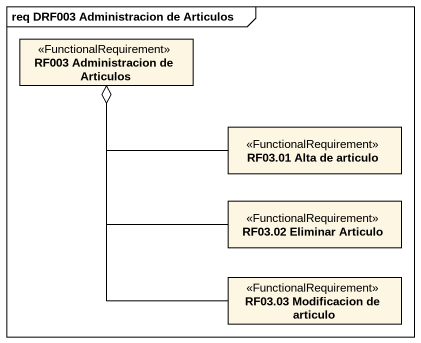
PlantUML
@startuml
mainframe req DRF003 Administracion de Articulos
hide circle
hide empty members
class "RF003 Administracion de Articulos" as RF003_Administracion_de <<FunctionalRequirement>>
class "RF03.01 Alta de articulo" as RF03_01_Alta_de_articulo <<FunctionalRequirement>>
class "RF03.02 Eliminar Articulo" as RF03_02_Eliminar_Articulo <<FunctionalRequirement>>
class "RF03.03 Modificacion de articulo" as RF03_03_Modificacion_de <<FunctionalRequirement>>
RF03_01_Alta_de_articulo -left-o RF003_Administracion_de
RF03_02_Eliminar_Articulo -up-o RF003_Administracion_de
RF03_03_Modificacion_de -up-o RF003_Administracion_de
@enduml
